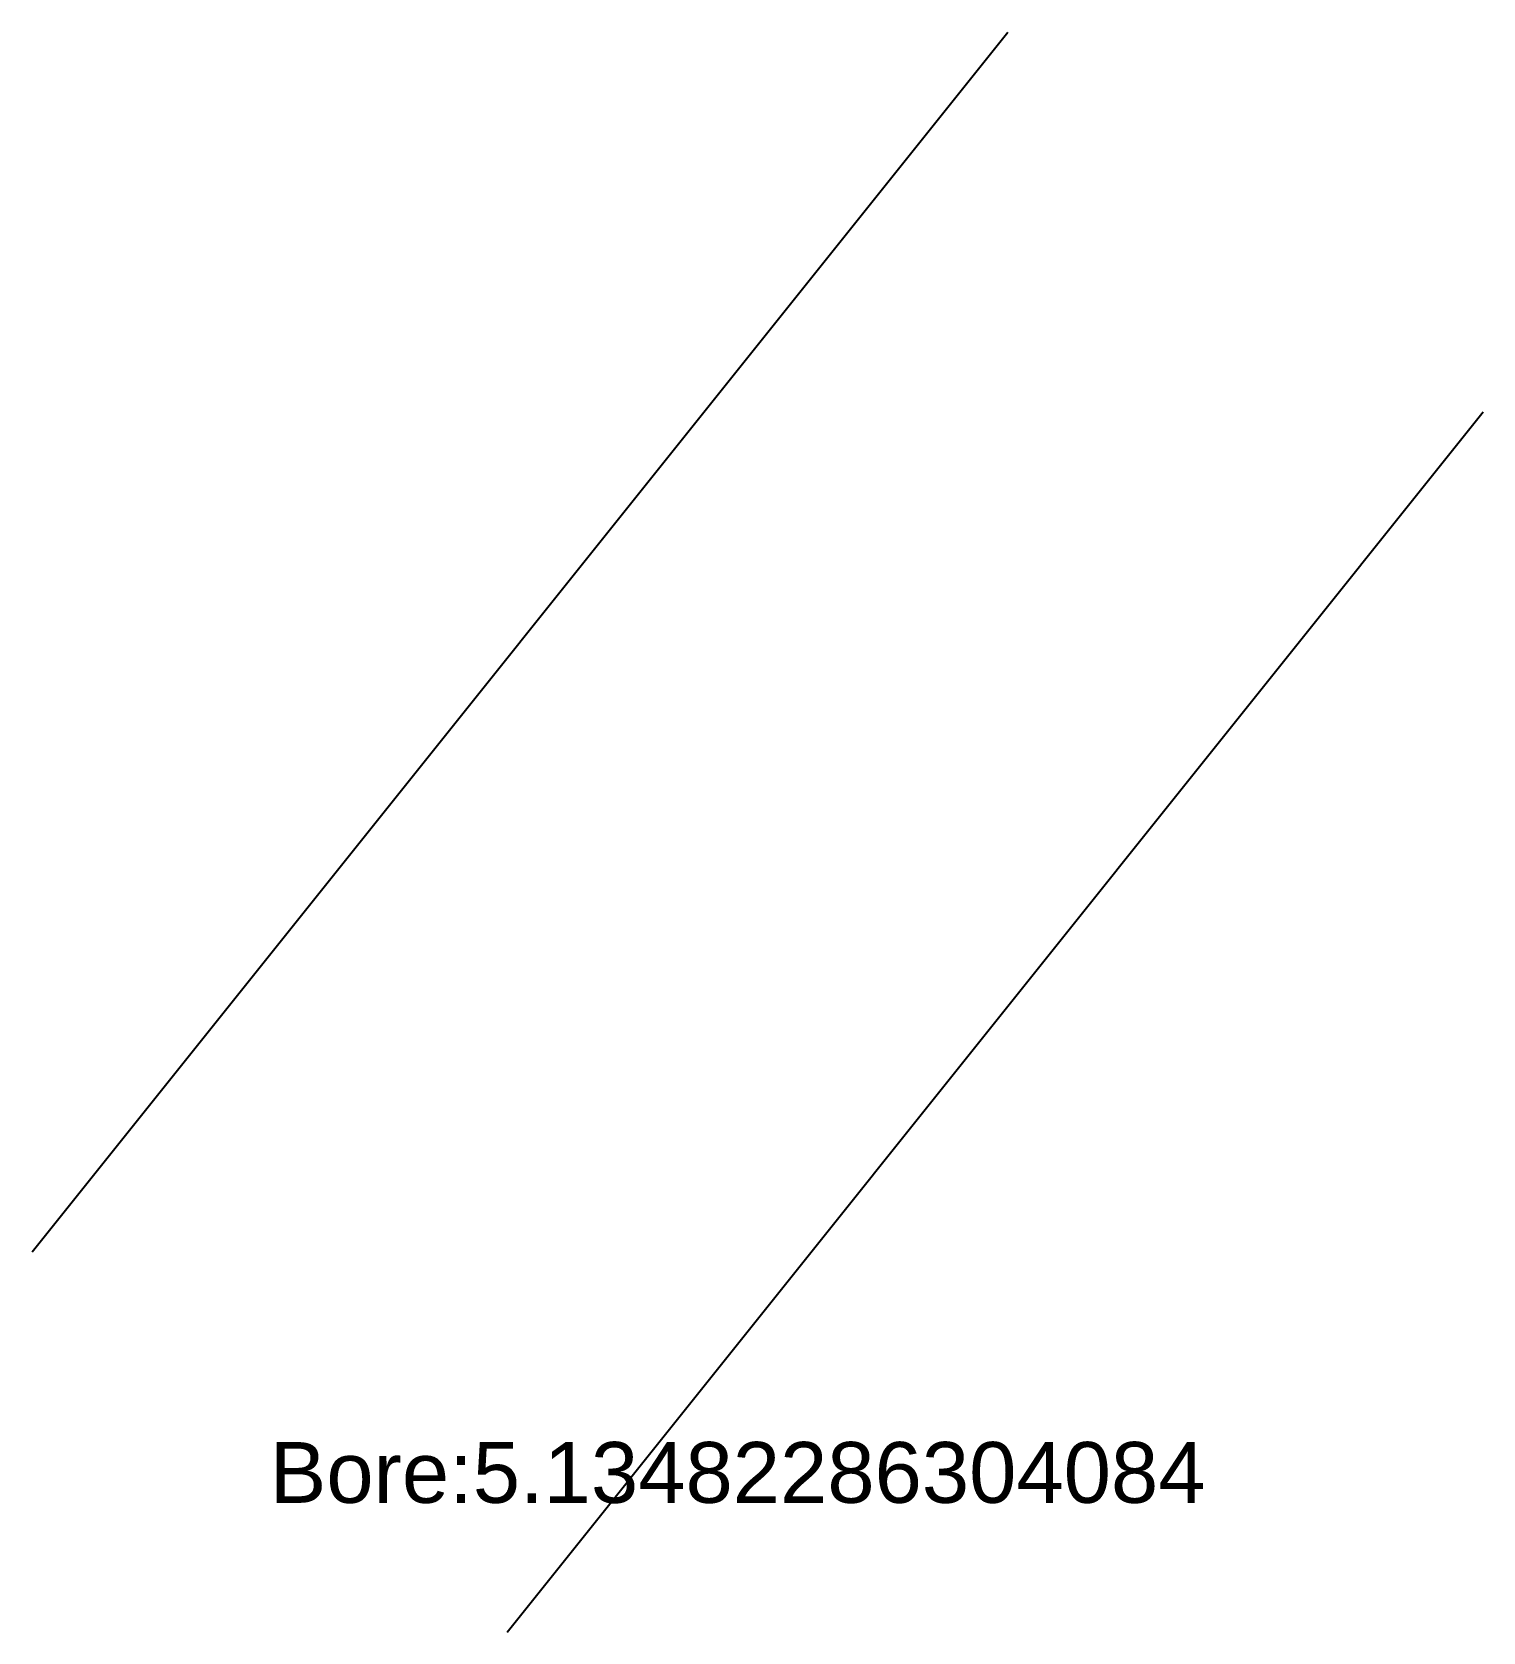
# Model space of a CAD drawing. Header units: inches. Extents: x 8.31 to 13.08, y 1.23 to 6.49.
import ezdxf

# ---------------------------------------------------------------- set-up
doc = ezdxf.new("R2010")
doc.units = ezdxf.units.IN
doc.header["$MEASUREMENT"] = 0
doc.styles.get("Standard").update_dxf_attribs({"font": 'arial.ttf'})

msp = doc.modelspace()

# ---------------------------------------------------------------- linework, layer by layer
at = {"layer": ''}
for p, q in [((8.3062, 2.4752), (11.5131, 6.4854)), ((9.8682, 1.2261), (13.0751, 5.2364))]:
    msp.add_line(p, q, dxfattribs=at)

# ---------------------------------------------------------------- texts
at = {"insert": (9.0872, 1.8506), "char_height": 0.2, "attachment_point": 1}
msp.add_mtext('Bore:5.13482286304084', dxfattribs=at)

doc.saveas('drawing.dxf')
